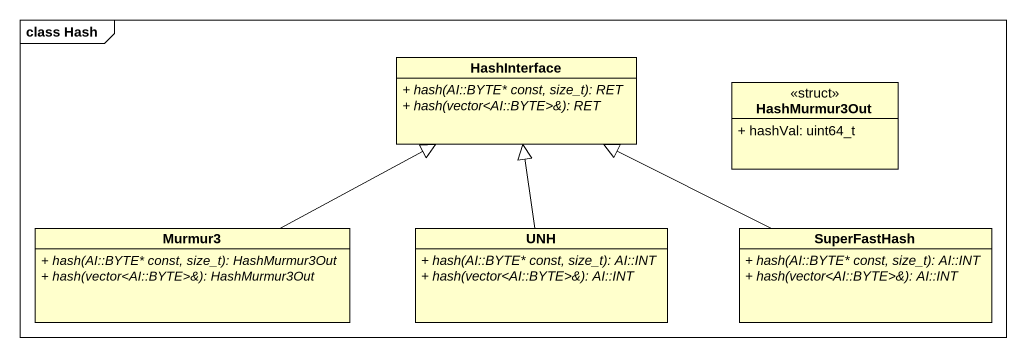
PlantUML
@startuml
mainframe class Hash
hide circle
hide empty members
skinparam classAttributeIconSize 0
class HashInterface {
  {abstract} + hash(AI::BYTE* const, size_t): RET
  {abstract} + hash(vector<AI::BYTE>&): RET
}
class HashMurmur3Out <<struct>> {
  + hashVal: uint64_t
}
class Murmur3 {
  {abstract} + hash(AI::BYTE* const, size_t): HashMurmur3Out
  {abstract} + hash(vector<AI::BYTE>&): HashMurmur3Out
}
class UNH {
  {abstract} + hash(AI::BYTE* const, size_t): AI::INT
  {abstract} + hash(vector<AI::BYTE>&): AI::INT
}
class SuperFastHash {
  {abstract} + hash(AI::BYTE* const, size_t): AI::INT
  {abstract} + hash(vector<AI::BYTE>&): AI::INT
}
Murmur3 -right-|> HashInterface
UNH -up-|> HashInterface
SuperFastHash -left-|> HashInterface
@enduml
